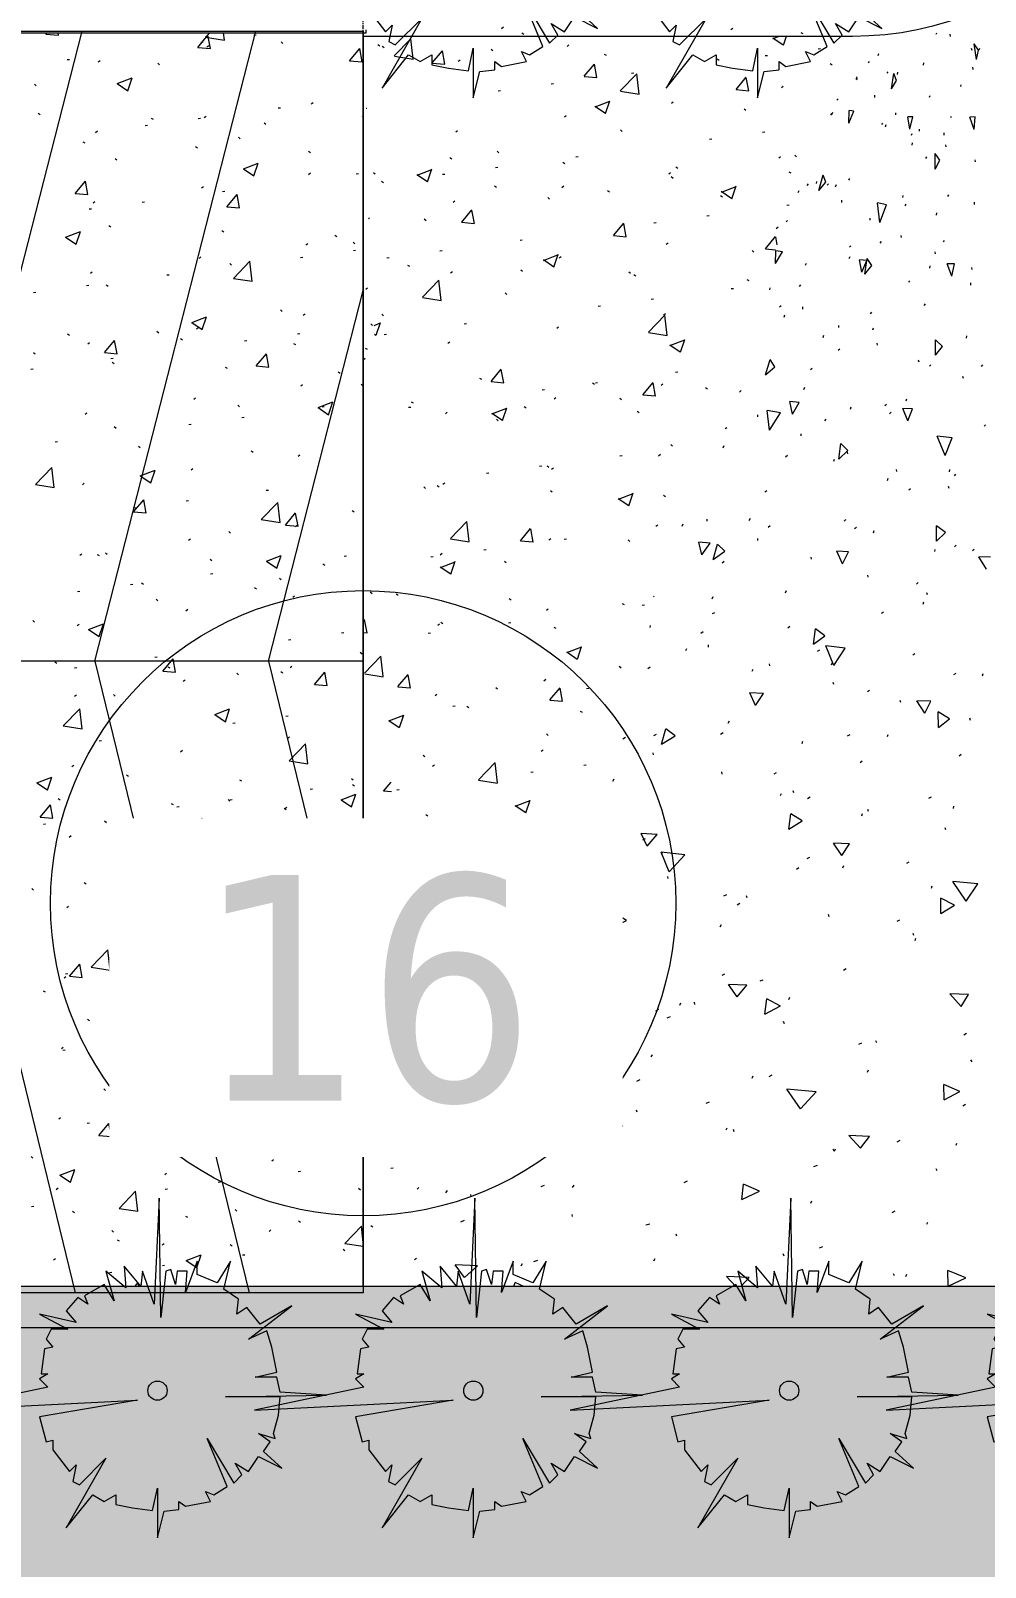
# Model space of a CAD drawing. Header units: millimetres. Extents: x 5357 to 259384, y -16348 to 109893.
# Drawn here: x 126200 to 129222, y 12367 to 17234 of the extents above; entities that cross this region are included whole.
import ezdxf

# ---------------------------------------------------------------- set-up
doc = ezdxf.new("R2010")
doc.units = ezdxf.units.MM
doc.linetypes.add('Grid Line', pattern=[22.225, 12.7, -3.175, 3.175, -3.175])
for name, color, linetype, lineweight in [('A-DETL-THIN', 151, 'Continuous', 9), ('A-FLOR', 192, 'Continuous', 9), ('A-FLOR-PATT', 8, 'Continuous', 9), ('A-WALL-3', 113, 'Continuous', 18), ('G-IMPT', 8, 'Continuous', 9), ('L-PLNT-1', 7, 'Continuous', 9), ('S-GRID-1', 1, 'Grid Line', 9), ('S-GRID-IDEN', 1, 'Continuous', 9)]:
    doc.layers.add(name, color=color, linetype=linetype, lineweight=lineweight)
doc.styles.add('Tahoma_B', font='tahomabd_0.ttf', dxfattribs={"height": 715})
pattern_1 = [(37.5, (0, 0), (-17.8824, 546.968), [7.376, -424.107, 7.376, -475.204, -461.289]), (37.5, (0, 0), (-17.8824, 546.968), [-914.063, 7.376, -453.913]), (7.5, (0, 0), (502.3874, 801.1234), [7.376, -225.398, 7.376, -381.526, -149.032]), (7.5, (0, 0), (502.3874, 801.1234), [-621.676, 7.376, -141.656]), (327.5, (-349.16, 0), (884.0133, 1.6066), [7.376, -134.559, 7.376, -503.591, -667.095]), (327.5, (-349.16, 0), (884.0133, 1.6066), [-652.902, 7.376, -659.719]), (317.5, (-349.16, 0), (853.3503, 249.1463), [7.376, -63.591, 7.376, -327.591, -383.225]), (317.5, (-349.16, 0), (853.3503, 249.1463), [-405.935, 7.376, -375.849])]

# ---------------------------------------------------------------- blocks, each defined once
blk = doc.blocks.new('FP_179-TKCS_MB CẢNH QUAN CÂY XANH')
at = {"layer": 'A-FLOR-PATT'}
for p, q in [((129067, 17222.9), (129069, 17227.4)), ((129112.1, 17216), (129111.1, 17222.5)), ((129194.4, 17142.7), (129187.4, 17192.2)), ((129201, 17172.4), (129187.4, 17192.2)), ((129203.5, 17173.6), (129205, 17178.2)), ((128852.2, 17131.9), (128855.3, 17135.9)), ((128883.7, 17155), (128885.8, 17162.2)), ((129026.7, 17124.4), (129027.5, 17131.6)), ((129180.5, 17171.3), (129179, 17177.8)), ((129194.4, 17142.7), (129201, 17172.4)), ((128814.9, 17080.7), (128816, 17087.3)), ((128814.9, 17078.8), (128818.3, 17083.8)), ((128911.8, 17098.9), (128914.6, 17104)), ((128925.7, 17049.3), (128932.9, 17098.1)), ((128940.9, 17076.6), (128932.9, 17098.1)), ((128944.4, 17095.1), (128946, 17102.3)), ((129183.5, 17111.1), (129183.1, 17118.5)), ((128925.7, 17049.3), (128940.9, 17076.6)), ((129144.7, 17057.1), (129146.4, 17062.6)), ((128752.7, 17014.1), (128756.4, 17018.1)), ((128872.4, 17022.6), (128872.9, 17029.2)), ((129045.3, 17023), (129047.5, 17028.3)), ((128733.2, 16966.4), (128737, 16971.3)), ((128736.6, 16968.8), (128739.5, 16976)), ((128790.1, 16941.3), (128791.3, 16980.9)), ((128790.1, 16941.3), (128806.4, 16978.6)), ((128806.4, 16978.6), (128791.3, 16980.9)), ((128894.8, 16936.8), (128898.1, 16941)), ((128906.9, 16929.3), (128908.6, 16936.5)), ((128939, 16967.5), (128939, 16974.1)), ((128983.9, 16922.5), (128977.5, 16961.4)), ((128993.5, 16960.6), (128977.5, 16961.4)), ((128983.9, 16922.5), (128993.5, 16960.6)), ((129113.2, 16959.3), (129115.6, 16963.7)), ((129190.1, 16960.6), (129173.5, 16959.9)), ((129187.4, 16921.5), (129173.5, 16959.9)), ((129187.4, 16921.5), (129190.1, 16960.6)), ((128988.3, 16903.1), (128991, 16908.3)), ((129014.5, 16915.2), (129014, 16921.8)), ((129091.8, 16903.5), (129092.4, 16910.8)), ((128990.8, 16871.8), (128991.9, 16879)), ((129064, 16795.4), (129064, 16844.5)), ((129078.4, 16823.8), (129064, 16844.5)), ((129098.8, 16865.6), (129097.8, 16872.1)), ((129034, 16829.6), (129037, 16833.9)), ((129064, 16795.4), (129078.4, 16823.8)), ((129191.8, 16818.3), (129190.2, 16824.9)), ((128658.3, 16743.7), (128662.7, 16748.6)), ((128687.6, 16749.8), (128688.6, 16756.4)), ((128695.1, 16728.1), (128709.2, 16776.9)), ((128695.1, 16728.1), (128717.8, 16754.4)), ((128717.8, 16754.4), (128709.2, 16776.8)), ((128721.8, 16745.2), (128726, 16749.2)), ((128748.6, 16739.4), (128751.2, 16746.6)), ((128790, 16760.4), (128793.8, 16765.4)), ((128629.7, 16721), (128632.9, 16728.1)), ((128768.2, 16690.2), (128768.7, 16696.8)), ((128961.3, 16705.2), (128962.6, 16712.4)), ((129104.2, 16708.6), (129106.9, 16713.9)), ((128888.3, 16626.8), (128880.7, 16688.4)), ((128909.8, 16682.1), (128880.7, 16688.4)), ((128888.3, 16626.8), (128909.8, 16682.1)), ((128969.2, 16678.9), (128972.4, 16684.1)), ((129068.1, 16649.6), (129069, 16656.9)), ((129188, 16683.4), (129188.2, 16690.8)), ((128591.9, 16628.7), (128596.6, 16632.6)), ((128858.1, 16633.4), (128858, 16640)), ((128792.3, 16548.4), (128796.5, 16552.5)), ((128889.9, 16561.2), (128893.6, 16566.4)), ((128956.9, 16579.1), (128956.3, 16585.7)), ((129089.9, 16564.8), (129093.4, 16569.2)), ((128558.5, 16496.3), (128558.7, 16536.3)), ((128558.5, 16496.3), (128580.3, 16533.3)), ((128580.3, 16533.3), (128558.7, 16536.3)), ((128653.6, 16490.8), (128656.5, 16497.9)), ((128791.9, 16512), (128794.1, 16519.2)), ((128832, 16468.7), (128824.5, 16507.9)), ((128847.2, 16506.3), (128824.5, 16507.9)), ((128832, 16468.7), (128847.2, 16506.3)), ((128840.9, 16463.3), (128847.9, 16512.1)), ((128863, 16490.4), (128847.9, 16512.1)), ((129064.7, 16527.3), (129063.6, 16533.8)), ((128840.9, 16463.3), (128863, 16490.4)), ((129046.7, 16482.2), (129047.7, 16489.5)), ((129116.6, 16456.9), (129101.6, 16495.7)), ((129125.2, 16495.3), (129101.6, 16495.7)), ((129116.6, 16456.9), (129125.2, 16495.4)), ((129181.3, 16477.6), (129179.6, 16484.2)), ((128540.5, 16413.2), (128541.5, 16419.8)), ((128634, 16424), (128638.8, 16428.9)), ((128979.9, 16437.6), (128983.9, 16441.8)), ((129176.5, 16428.1), (129177, 16435.4)), ((128570.6, 16359.1), (128575.7, 16363.1)), ((128644.8, 16352.3), (128645.2, 16358.9)), ((129029, 16363.2), (129032.7, 16368.5)), ((128585.1, 16326.6), (128588.2, 16333.7)), ((128858.7, 16337.5), (128862.9, 16342.7)), ((128708.9, 16262.5), (128711.5, 16269.6)), ((128758.3, 16294), (128758.2, 16300.5)), ((128866.4, 16286.1), (128868.3, 16293.3)), ((129065.1, 16206.1), (129064.9, 16255.2)), ((129086.5, 16234.1), (129064.9, 16255.2)), ((129163.2, 16259.8), (129163.8, 16267.1)), ((128757.1, 16221.8), (128761.8, 16226.8)), ((128881, 16238), (128880.3, 16244.5)), ((129065.1, 16206.1), (129086.5, 16234.1)), ((128526.9, 16143.6), (128540.9, 16192.3)), ((128526.9, 16143.6), (128556.5, 16169.8)), ((128556.5, 16169.8), (128540.9, 16192.3)), ((128668.7, 16160.8), (128674, 16164.8)), ((129012.7, 16184.1), (129011.4, 16190.7)), ((129045.6, 16171.8), (129050.1, 16176)), ((129210.7, 16170.1), (129214.3, 16175.4)), ((129153.2, 16132.2), (129151.5, 16138.8)), ((128444, 16089.1), (128449.7, 16094)), ((128612.3, 16019.5), (128603.8, 16059.1)), ((128633.1, 16056.8), (128603.8, 16059.1)), ((128648.4, 16097.7), (128651.1, 16104.9)), ((128972, 16061.2), (128973.6, 16068.4)), ((128502.3, 16010.5), (128502.6, 16017.1)), ((128539, 15969.2), (128531.7, 16031.5)), ((128574.5, 16023.6), (128531.7, 16031.5)), ((128539, 15969.2), (128574.5, 16023.6)), ((128612.3, 16019.5), (128633.1, 16056.8)), ((128795.5, 16035.6), (128797.7, 16042.8)), ((128904.7, 16046.8), (128909.8, 16051)), ((128919.3, 16020.7), (128924, 16025.8)), ((128977.3, 15998.6), (128961.2, 16037.8)), ((128991.5, 16036.6), (128961.2, 16037.8)), ((128977.3, 15998.6), (128991.5, 16036.6)), ((128398.5, 15973.6), (128404.6, 15977.5)), ((128713.9, 15998.5), (128719.1, 16003.5)), ((129218.8, 15981.5), (129223.4, 15985.8)), ((128392.1, 15913), (128395.7, 15920.1)), ((128639.9, 15950.9), (128639.7, 15957.5)), ((128758.4, 15877.2), (128765.2, 15926.1)), ((128787.4, 15904.2), (128765.2, 15926.1)), ((129095.7, 15888.4), (129070.2, 15950)), ((129117.4, 15944.4), (129070.2, 15950)), ((129095.7, 15888.4), (129117.4, 15944.4)), ((128590.2, 15884.4), (128595.9, 15889.4)), ((128742.9, 15870.2), (128745.3, 15877.4)), ((128758.4, 15877.2), (128787.4, 15904.2)), ((128786.7, 15893.3), (128785.9, 15899.9)), ((128913.3, 15809.6), (128915.1, 15816.8)), ((128942.6, 15837.7), (128941.2, 15844.2)), ((129108.9, 15836.8), (129110.1, 15844)), ((129124.7, 15824.2), (129129.3, 15829.5)), ((128524.4, 15773.9), (128530.7, 15777.9)), ((128980.2, 15780.1), (128985.7, 15784.3)), ((129107.5, 15783.8), (129105.6, 15790.4)), ((128262.4, 15665.2), (128266.3, 15672.3)), ((128341.6, 15680.1), (128341.8, 15686.7)), ((128475.3, 15682.9), (128478.6, 15690)), ((128775.3, 15680.5), (128780.9, 15685.6)), ((128502.3, 15619.3), (128502, 15625.9)), ((128535, 15661.4), (128541.1, 15666.4)), ((128808.6, 15657.2), (128814.7, 15661.3)), ((128868.7, 15643.6), (128870.7, 15650.8)), ((129068.4, 15616.7), (129068, 15665.8)), ((129096.8, 15644.3), (129068, 15665.8)), ((129068.4, 15616.7), (129096.8, 15644.3)), ((128325, 15574), (128315.6, 15613.8)), ((128351.5, 15611), (128315.6, 15613.8)), ((128325, 15574), (128351.5, 15611)), ((128361, 15559.1), (128374.8, 15607.8)), ((128361, 15559.1), (128397.6, 15585.3)), ((128397.6, 15585.3), (128374.8, 15607.8)), ((128769.8, 15545.8), (128752.8, 15585.2)), ((128789.7, 15583.3), (128752.8, 15585.2)), ((128769.8, 15545.8), (128789.7, 15583.3)), ((129062.3, 15584.1), (129063.7, 15591.3)), ((129125.4, 15599), (129130.5, 15604.3)), ((129181.6, 15587.4), (129187.2, 15591.7)), ((128389.1, 15548.6), (128395.8, 15553.5)), ((128672.2, 15560.3), (128671.4, 15566.9)), ((129226.2, 15528.7), (129201.5, 15567.9)), ((129239.4, 15566.9), (129201.5, 15567.9)), ((128851.4, 15503.1), (128850, 15509.7)), ((129004.2, 15481.2), (129009.7, 15486.4)), ((128357.6, 15434.5), (128361.2, 15441.7)), ((128589.9, 15454), (128592.8, 15461.2)), ((129039.7, 15447.4), (129037.7, 15454)), ((128359.1, 15387.6), (128366.5, 15391.6)), ((128893.8, 15389.6), (128900.4, 15393.8)), ((129025.7, 15417.4), (129027.4, 15424.7)), ((128161.8, 15343.7), (128162, 15350.3)), ((128321.9, 15325.8), (128329, 15330.8)), ((128597, 15342.5), (128603.6, 15347.5)), ((128678.1, 15291.1), (128684.7, 15340)), ((128714.1, 15317.9), (128684.7, 15340)), ((128346.1, 15282), (128345.7, 15288.6)), ((128678.1, 15291.1), (128714.1, 15317.9)), ((128743.1, 15223.7), (128717.8, 15285.8)), ((128778.9, 15278.6), (128717.8, 15285.7)), ((128274.1, 15270.5), (128277.8, 15277.6)), ((128691.6, 15268.6), (128698.7, 15272.6)), ((128735.8, 15226), (128738.3, 15233.2)), ((128743.1, 15223.7), (128778.9, 15278.6)), ((128992.8, 15256.7), (128998.8, 15261.8)), ((128154, 15214.1), (128161.7, 15219)), ((128484.2, 15205), (128487.4, 15212.2)), ((128539.8, 15221.9), (128538.8, 15228.5)), ((129123.2, 15194.8), (129129.9, 15199)), ((129213.9, 15191.1), (129215.3, 15198.4)), ((128494.6, 15097.1), (128476.5, 15136.8)), ((128520.1, 15134.3), (128476.5, 15136.8)), ((128494.6, 15097.1), (128520.1, 15134.4)), ((128742.7, 15163.2), (128741.2, 15169.8)), ((128849.2, 15140.7), (128855.8, 15145.8)), ((128954.7, 15105.9), (128952.7, 15112.5)), ((129031.2, 15072.5), (129005.5, 15112)), ((129050.1, 15110.3), (129005.5, 15111.9)), ((129031.2, 15072.5), (129050.1, 15110.3)), ((128408.6, 15040.6), (128412, 15047.8)), ((129074.1, 15027.2), (129073.5, 15076.3)), ((129109.5, 15054.4), (129073.5, 15076.3)), ((129074.1, 15027.2), (129109.5, 15054.4)), ((129176, 15049.6), (129173.4, 15056.2)), ((128074.7, 14991.5), (128082.8, 14996.4)), ((128173, 15001.8), (128181.4, 15005.8)), ((128197.4, 14974.6), (128211, 15023.3)), ((128197.4, 14974.6), (128240.9, 15000.7)), ((128240.9, 15000.7), (128211, 15023.3)), ((128384.5, 15006.1), (128392.1, 15011.1)), ((128786.5, 15000.3), (128794.1, 15004.4)), ((128913, 14998.2), (128915.1, 15005.4)), ((128171.5, 14940.6), (128171.1, 14947.2)), ((128642.1, 14976.2), (128645, 14983.4)), ((129139.9, 14937.7), (129146.4, 14942.8)), ((128825.8, 14916.7), (128832.8, 14921.8)), ((128043.2, 14857.1), (128047.4, 14864.3)), ((128389.2, 14879.6), (128388.2, 14886.2)), ((128553.6, 14880.8), (128561.8, 14884.8)), ((128574.5, 14811.3), (128577.5, 14818.5)), ((128616.1, 14819.7), (128614.6, 14826.3)), ((128660, 14802.3), (128667.5, 14807.3)), ((129043.9, 14803.5), (129051.6, 14807.7)), ((128600.2, 14705), (128606.6, 14753.8)), ((128643.1, 14731.5), (128606.6, 14753.8)), ((128831.4, 14747.6), (128833.9, 14754.8)), ((128852.4, 14760.9), (128850.3, 14767.5)), ((129121.5, 14770.2), (129123.3, 14777.5)), ((128600.2, 14705), (128643.1, 14731.5)), ((129097.8, 14703), (129095.2, 14709.6)), ((128151.9, 14651.6), (128132.8, 14691.4)), ((128183, 14688.6), (128132.8, 14691.4)), ((128138, 14671.1), (128146.6, 14676)), ((128151.9, 14651.6), (128183, 14688.6)), ((128768.1, 14621.2), (128741.4, 14660.8)), ((128792.7, 14658.6), (128741.4, 14660.8)), ((128768.1, 14621.2), (128792.6, 14658.6)), ((127890.8, 14609.5), (127895.4, 14616.6)), ((127966.1, 14616.4), (127975.5, 14620.3)), ((127977.4, 14610.5), (127976.9, 14617.1)), ((128221.4, 14569.6), (128196.6, 14632.1)), ((128271.3, 14623.8), (128196.6, 14632.1)), ((128197.7, 14626.4), (128201.5, 14633.5)), ((128221.4, 14569.6), (128271.3, 14623.8)), ((128658.2, 14611.9), (128666.9, 14616)), ((128973.6, 14597.1), (128981.1, 14602.1)), ((128218.1, 14548.7), (128217, 14555.3)), ((128624.5, 14578.7), (128632.5, 14583.7)), ((128771.7, 14582.3), (128774.4, 14589.5)), ((129052, 14518.7), (129054.1, 14526)), ((129162.3, 14476.6), (129119.2, 14539.1)), ((129198.5, 14531.9), (129119.2, 14539.1)), ((129162.3, 14476.6), (129198.5, 14531.9)), ((128394.8, 14493.8), (128404, 14497.8)), ((128436.6, 14465.6), (128445.1, 14470.5)), ((128468.2, 14487.8), (128466.6, 14494.4)), ((129082, 14437.5), (129081.3, 14486.7)), ((129124.4, 14464.4), (129081.3, 14486.7)), ((129082, 14437.5), (129124.4, 14464.4)), ((128036.1, 14390), (128049.5, 14438.7)), ((128036.1, 14390), (128086.6, 14416)), ((128086.6, 14416), (128049.5, 14438.7)), ((128727.7, 14427.8), (128725.5, 14434.4)), ((128943.5, 14413.5), (128952.3, 14417.6)), ((128057.2, 14378.3), (128061.4, 14385.5)), ((128383.5, 14396.2), (128387.1, 14403.4)), ((128996.4, 14368.4), (128993.7, 14375)), ((129000.3, 14352.8), (129002.6, 14360.1)), ((127857.5, 14336.9), (127867, 14341.8)), ((128773, 14258.6), (128781.4, 14263.6)), ((127742.4, 14208.6), (127778.6, 14245)), ((127778.6, 14244.9), (127755.6, 14246.2)), ((127958.7, 14214.5), (127963.1, 14221.6)), ((128029.3, 14211.9), (128028.2, 14218.5)), ((128389, 14242.4), (128398, 14247.3)), ((128437.3, 14173.6), (128409.6, 14213.5)), ((128467.5, 14210.8), (128409.6, 14213.4)), ((128437.3, 14173.6), (128467.5, 14210.8)), ((128509.1, 14224.4), (128518.7, 14228.4)), ((128524.5, 14118.7), (128530.7, 14167.6)), ((128574.4, 14145), (128530.7, 14167.6)), ((128600.8, 14166), (128604, 14173.2)), ((129145.8, 14143.6), (129110.3, 14183.5)), ((129169.3, 14181.1), (129110.3, 14183.5)), ((129145.7, 14143.6), (129169.3, 14181.2)), ((128179.1, 14130.2), (128188.6, 14135.1)), ((128255.1, 14147.7), (128258.9, 14154.8)), ((128303.1, 14150.2), (128301.3, 14156.9)), ((128524.5, 14118.7), (128574.4, 14145.1)), ((128215.1, 14107.4), (128225.3, 14111.4)), ((128586.2, 14089.1), (128583.9, 14095.8)), ((128822.2, 14024.6), (128832, 14028.6)), ((128878.6, 14028.5), (128875.8, 14035.1)), ((129154.8, 14053.7), (129163.2, 14058.7)), ((128164.5, 13983.6), (128168.5, 13990.7)), ((129180.4, 13968), (129177.1, 13974.7)), ((128484.4, 13917), (128487.9, 13924.2)), ((128538.2, 13921.8), (128547.6, 13926.8)), ((128849.5, 13935.4), (128852.4, 13942.6)), ((127822.6, 13870.9), (127821.4, 13877.5)), ((128119.5, 13907.3), (128129.4, 13912.2)), ((128636.8, 13819.3), (128593.9, 13881.9)), ((128687, 13873.7), (128593.9, 13881.9)), ((128636.8, 13819.3), (128687, 13873.7)), ((129092.3, 13847.7), (129091.4, 13896.9)), ((129141.7, 13874.3), (129091.4, 13896.9)), ((129092.3, 13847.7), (129141.7, 13874.3)), ((127877.1, 13805.4), (127890.3, 13854.1)), ((127877.1, 13805.4), (127934.5, 13831.4)), ((127934.5, 13831.4), (127890.3, 13854.1)), ((128339, 13837.7), (128349.7, 13841.6)), ((129151.1, 13828.7), (129160, 13833.7)), ((127689.9, 13801.4), (127694.8, 13808.5)), ((127887.6, 13795.8), (127898, 13800.7)), ((128120.3, 13808.7), (128118.5, 13815.3)), ((128039.1, 13728.7), (128010.4, 13768.7)), ((128074.9, 13765.7), (128010.4, 13768.7)), ((128014.6, 13721.6), (128025.8, 13725.5)), ((128039.1, 13728.7), (128074.9, 13765.7)), ((128401.7, 13752.6), (128405.4, 13759.7)), ((128427.5, 13746.7), (128425.1, 13753.4)), ((128827, 13694.4), (128790.5, 13734.5)), ((128856.1, 13731.7), (128790.5, 13734.5)), ((128826.9, 13694.4), (128856.1, 13731.7)), ((128744, 13685), (128741.1, 13691.6)), ((128745.1, 13685.8), (128748.3, 13693)), ((128943.2, 13715.3), (128952.6, 13720.3)), ((129129.7, 13703.9), (129132.2, 13711.1)), ((128679.9, 13636.6), (128690.8, 13640.6)), ((129070, 13623.2), (129066.5, 13629.8)), ((127815.9, 13573.1), (127826.8, 13578)), ((127915.7, 13570), (127920.2, 13577.1)), ((128269.2, 13586.5), (128279.6, 13591.4)), ((128451.2, 13532.4), (128457.2, 13581.3)), ((128508, 13558.5), (128457.2, 13581.3)), ((127514.9, 13553.7), (127520.1, 13560.9)), ((127595.1, 13541), (127593.8, 13547.6)), ((128451.2, 13532.4), (128508, 13558.5)), ((127915.9, 13478.4), (127914, 13485)), ((128670.4, 13521.1), (128673.7, 13528.2)), ((128927.4, 13491), (128937.3, 13495.9)), ((127562, 13461.9), (127573.4, 13466.8)), ((128148.1, 13451.5), (128159.8, 13455.4)), ((129037.4, 13453.6), (129040.2, 13460.8)), ((128246.1, 13415.8), (128243.7, 13422.4)), ((128697.4, 13378.8), (128707.7, 13383.8)), ((127793.2, 13336.1), (127805.5, 13340)), ((128172.8, 13338.4), (128177, 13345.6)), ((128585.8, 13353.1), (128582.8, 13359.8)), ((127573.6, 13285.4), (127543.8, 13325.4)), ((127614.9, 13322.3), (127543.8, 13325.3)), ((127573.6, 13285.4), (127614.9, 13322.3)), ((127752.6, 13322.2), (127757.4, 13329.3)), ((128432.8, 13256.9), (128403.1, 13288.7)), ((128475.3, 13285.7), (128403.1, 13288.7)), ((128448.3, 13256.9), (128475.3, 13285.7)), ((128934.9, 13290.3), (128931.4, 13296.9)), ((128970.6, 13288.5), (128973.6, 13295.7)), ((129105, 13257.8), (129103.8, 13307)), ((129161.3, 13284), (129103.8, 13307)), ((127730.1, 13256.9), (127733.4, 13269.5)), ((127761.8, 13256.9), (127733.4, 13269.5)), ((129105, 13257.8), (129161.3, 13284))]:
    blk.add_line(p, q, dxfattribs=at)
blk = doc.blocks.new('FP_187-TKCS_MB CẢNH QUAN CÂY XANH')
at = {"layer": 'A-FLOR-PATT'}
for p, q in [((126248.3, 17222.9), (126251.7, 17226.9)), ((126288.3, 17219.3), (126286.9, 17226.9)), ((126753.7, 17213.5), (126766.7, 17226.9)), ((126813.3, 17204.1), (126810.7, 17226.9)), ((126248.3, 17222.9), (126288.3, 17219.4)), ((126728.8, 17180.8), (126761.1, 17219.3)), ((126728.8, 17180.8), (126768.8, 17177.3)), ((126738.6, 17198), (126745.9, 17199)), ((126753.7, 17213.5), (126813.3, 17204.2)), ((126758, 17182.4), (126763.8, 17186.9)), ((126768.8, 17177.2), (126761.1, 17219.3)), ((126906.3, 17220.1), (126913.6, 17221.1)), ((126993.3, 17198.4), (126998.7, 17193.4)), ((126315.4, 17142.3), (126322.7, 17143.2)), ((126413.9, 17135.2), (126419.8, 17139.6)), ((126602.5, 17131.3), (126607.9, 17126.3)), ((127209.3, 17138.8), (127241.6, 17177.3)), ((127209.3, 17138.8), (127249.4, 17135.3)), ((127249.4, 17135.2), (127241.7, 17177.2)), ((126473.8, 17066.3), (126520.8, 17084.3)), ((126507.2, 17043.7), (126520.8, 17084.2)), ((126211.7, 17064.1), (126217.1, 17059.2)), ((126473.8, 17066.3), (126507.1, 17043.8)), ((126983.6, 16989.1), (126990.9, 16990.1)), ((127088.1, 17002.1), (127094, 17006.6)), ((126223.5, 16972.4), (126229.7, 16968.4)), ((126581.1, 16957.3), (126587.4, 16953.3)), ((126729.9, 16955.7), (126737.2, 16956.7)), ((126749.6, 16959.2), (126755.5, 16963.7)), ((126938.8, 16942.2), (126945, 16938.2)), ((127249, 16963.8), (127253, 16960.1)), ((126405.6, 16912), (126411.5, 16916.5)), ((126562.1, 16933.6), (126569.4, 16934.6)), ((126858.2, 16896.7), (126863.6, 16891.7)), ((126364.7, 16882.4), (126370.9, 16878.4)), ((126722.3, 16867.2), (126728.6, 16863.3)), ((127080, 16852.1), (127086.2, 16848.2)), ((126467.4, 16829.5), (126472.8, 16824.6)), ((126873.5, 16796.4), (126920.5, 16814.4)), ((126873.5, 16796.4), (126906.8, 16773.9)), ((126906.9, 16773.8), (126920.5, 16814.3)), ((126340.8, 16718.6), (126373.1, 16757.1)), ((126380.9, 16715), (126373.1, 16757)), ((126741.3, 16736), (126747.2, 16740.5)), ((127079.8, 16778.9), (127085.6, 16783.4)), ((127230.3, 16780.5), (127237.6, 16781.4)), ((126340.8, 16718.6), (126380.8, 16715.1)), ((126397.3, 16688.8), (126403.1, 16693.3)), ((126553.4, 16691.3), (126560.7, 16692.2)), ((126807.2, 16724.7), (126814.5, 16725.7)), ((126821.3, 16676.5), (126853.7, 16715)), ((126861.4, 16672.9), (126853.7, 16715)), ((126385.6, 16669.2), (126392.9, 16670.1)), ((126821.3, 16676.5), (126861.4, 16673)), ((126310.4, 16580.1), (126357.3, 16598.1)), ((126343.7, 16557.5), (126357.3, 16598.1)), ((126447.6, 16616.5), (126453.8, 16612.5)), ((126805.2, 16601.4), (126811.4, 16597.4)), ((126310.4, 16580.1), (126343.7, 16557.6)), ((127071.4, 16555.8), (127077.3, 16560.2)), ((127162.9, 16586.3), (127169.1, 16582.3)), ((127221, 16563.8), (127226.4, 16558.8)), ((126733, 16512.8), (126738.8, 16517.3)), ((126841.9, 16449.4), (126894.1, 16503.8)), ((126901.5, 16440.1), (126894.1, 16503.7)), ((127053.9, 16516), (127061.2, 16517)), ((127221.6, 16538.1), (127228.9, 16539.1)), ((126388.9, 16465.6), (126394.8, 16470.1)), ((126630.7, 16460.3), (126638, 16461.2)), ((126830.2, 16496.6), (126835.6, 16491.7)), ((126841.9, 16449.4), (126901.5, 16440.2)), ((126209.2, 16404.7), (126216.5, 16405.7)), ((126376.9, 16426.8), (126384.2, 16427.8)), ((126439.4, 16429.5), (126444.8, 16424.5)), ((126710.1, 16310.2), (126757, 16328.2)), ((126710.1, 16310.2), (126743.4, 16287.7)), ((126743.4, 16287.6), (126757.1, 16328.1)), ((126990.6, 16349.4), (126996, 16344.5)), ((127063.1, 16332.6), (127069, 16337.1)), ((126316.8, 16273.9), (126323, 16269.9)), ((126599.8, 16282.3), (126605.2, 16277.3)), ((126674.5, 16258.8), (126680.7, 16254.8)), ((126724.6, 16289.6), (126730.5, 16294.1)), ((127045.1, 16273.7), (127052.4, 16274.7)), ((126209, 16215.2), (126214.5, 16210.2)), ((126380.6, 16242.4), (126386.5, 16246.9)), ((126433.3, 16214.3), (126465.7, 16252.8)), ((126433.3, 16214.3), (126473.4, 16210.8)), ((126473.4, 16210.7), (126465.7, 16252.7)), ((126877.4, 16251.6), (126884.7, 16252.6)), ((126913.9, 16172.2), (126946.2, 16210.7)), ((126953.9, 16168.7), (126946.2, 16210.7)), ((127032.1, 16243.7), (127038.3, 16239.7)), ((126200.4, 16162.4), (126207.7, 16163.4)), ((126454.2, 16195.8), (126461.5, 16196.8)), ((126458, 16183.9), (126464.2, 16179.9)), ((126815.6, 16168.8), (126821.9, 16164.8)), ((126913.9, 16172.2), (126953.9, 16168.7)), ((127054.8, 16109.4), (127060.6, 16113.9)), ((127173.3, 16153.6), (127179.5, 16149.7)), ((127246.3, 16114.8), (127251.7, 16109.8)), ((126716.3, 16066.5), (126722.2, 16070.9)), ((126372.3, 16019.2), (126378.1, 16023.7)), ((126855.5, 16047.7), (126860.9, 16042.7)), ((126868.7, 16009.3), (126876, 16010.2)), ((127109.8, 16040.3), (127156.7, 16058.3)), ((127109.8, 16040.3), (127143.1, 16017.8)), ((127122.4, 16042.7), (127129.7, 16043.7)), ((127143.1, 16017.7), (127156.8, 16058.2)), ((126464.7, 15980.6), (126470.1, 15975.6)), ((126700.9, 15987.2), (126708.2, 15988.1)), ((126277.7, 15931.4), (126285, 15932.4)), ((126540.9, 15918), (126547.1, 15914)), ((126898.5, 15902.9), (126904.7, 15898.9)), ((127046.4, 15886.2), (127052.3, 15890.7)), ((126215.1, 15796.3), (126267.4, 15850.7)), ((126274.7, 15787), (126267.4, 15850.6)), ((126546.7, 15824), (126593.6, 15842.1)), ((126546.7, 15824), (126580, 15801.5)), ((126580, 15801.5), (126593.6, 15842)), ((126708, 15843.3), (126713.8, 15847.8)), ((126215.1, 15796.3), (126274.7, 15787.1)), ((126363.9, 15796.1), (126369.8, 15800.5)), ((126946, 15778.3), (126953.3, 15779.2)), ((126524.4, 15722.7), (126531.7, 15723.7)), ((126525.9, 15710), (126558.2, 15748.5)), ((126565.9, 15706.4), (126558.2, 15748.4)), ((126692.2, 15744.8), (126699.5, 15745.8)), ((126930.1, 15685.4), (126982.3, 15739.8)), ((126989.7, 15676), (126982.3, 15739.7)), ((126525.9, 15710), (126565.9, 15706.5)), ((126930.1, 15685.4), (126989.7, 15676.1)), ((127006.4, 15667.9), (127038.7, 15706.5)), ((127046.5, 15664.4), (127038.8, 15706.4)), ((127218.3, 15714.8), (127223.7, 15709.8)), ((126699.6, 15620.1), (126705.5, 15624.6)), ((126827.5, 15647.7), (126832.9, 15642.7)), ((127006.4, 15667.9), (127046.5, 15664.4)), ((127038.1, 15663), (127044, 15667.5)), ((126355.6, 15572.9), (126361.5, 15577.4)), ((126410.1, 15575.4), (126416.3, 15571.5)), ((126436.7, 15580.5), (126442.1, 15575.6)), ((126767.8, 15560.3), (126774, 15556.3)), ((126946.4, 15554.1), (126993.3, 15572.1)), ((126946.4, 15554.1), (126979.7, 15531.6)), ((126979.7, 15531.5), (126993.3, 15572.1)), ((127125.4, 15545.2), (127131.6, 15541.2)), ((127192.7, 15569.6), (127200, 15570.6)), ((126515.7, 15480.4), (126523, 15481.4)), ((126551.3, 15485.4), (126557.5, 15481.4)), ((126769.5, 15513.8), (126776.8, 15514.8)), ((126987.9, 15500.5), (126993.4, 15495.5)), ((126348, 15458.3), (126355.3, 15459.3)), ((126597.1, 15433.3), (126602.6, 15428.4)), ((126909, 15470.3), (126915.2, 15466.3)), ((127029.8, 15439.8), (127035.6, 15444.3)), ((126691.3, 15396.9), (126697.2, 15401.4)), ((126206.3, 15366.2), (126211.8, 15361.2)), ((126347.3, 15349.7), (126353.1, 15354.2)), ((126383.2, 15337.9), (126416.6, 15315.4)), ((126383.3, 15337.9), (126430.2, 15355.9)), ((126416.6, 15315.3), (126430.2, 15355.8)), ((127016.2, 15305.2), (127023.5, 15306.1)), ((127183.9, 15327.3), (127191.2, 15328.2)), ((126276.5, 15234.6), (126282.7, 15230.7)), ((126593, 15249.4), (126600.3, 15250.4)), ((126618.4, 15205.7), (126650.8, 15244.2)), ((126658.5, 15202.1), (126650.8, 15244.1)), ((127243.6, 15265.9), (127249, 15260.9)), ((126339.2, 15216), (126346.5, 15216.9)), ((126618.4, 15205.7), (126658.5, 15202.2)), ((126634.2, 15219.5), (126640.4, 15215.6)), ((126852.8, 15198.7), (126858.2, 15193.8)), ((126991.8, 15204.4), (126998, 15200.4)), ((127021.4, 15216.7), (127027.3, 15221.1)), ((127099, 15163.6), (127131.3, 15202.2)), ((127139, 15160.1), (127131.3, 15202.1)), ((126683, 15173.7), (126688.8, 15178.2)), ((127099, 15163.6), (127139, 15160.1)), ((126303.3, 15032.3), (126355.6, 15086.7)), ((126338.9, 15126.5), (126344.8, 15131)), ((126362.9, 15022.9), (126355.6, 15086.6)), ((126462, 15131.6), (126467.5, 15126.6)), ((126783, 15067.9), (126829.9, 15086)), ((126816.3, 15045.4), (126829.9, 15085.9)), ((126783, 15067.9), (126816.3, 15045.4)), ((126839.7, 15040.7), (126847, 15041.7)), ((127007.5, 15062.8), (127014.8, 15063.8)), ((126303.3, 15032.3), (126362.9, 15023)), ((127013.1, 14993.5), (127019, 14998)), ((126416.5, 14985), (126423.8, 14985.9)), ((126674.6, 14950.5), (126680.5, 14955)), ((127018.3, 14921.3), (127070.5, 14975.7)), ((127077.9, 14912), (127070.5, 14975.6)), ((126330.6, 14903.3), (126336.5, 14907.8)), ((127018.3, 14921.3), (127077.9, 14912.1)), ((126219.8, 14851.7), (126266.8, 14869.7)), ((126219.8, 14851.7), (126253.1, 14829.2)), ((126253.2, 14829.1), (126266.8, 14869.6)), ((126503.4, 14876.9), (126509.6, 14873)), ((126861.1, 14861.8), (126867.3, 14857.9)), ((127215.6, 14865.8), (127221, 14860.9)), ((127218.7, 14846.7), (127224.9, 14842.7)), ((126287, 14802), (126293.2, 14798)), ((126824.8, 14798.7), (126830.3, 14793.7)), ((126831, 14798.4), (126838.3, 14799.4)), ((127084.8, 14831.8), (127092.1, 14832.8)), ((127182.7, 14798), (127229.6, 14816.1)), ((127182.7, 14798), (127216, 14775.5)), ((127216, 14775.5), (127229.6, 14816)), ((126230.4, 14743.4), (126262.8, 14782)), ((126270.5, 14739.9), (126262.8, 14781.9)), ((126644.6, 14786.9), (126650.8, 14782.9)), ((126663.2, 14776.3), (126670.5, 14777.3)), ((127002.3, 14771.8), (127008.5, 14767.8)), ((127004.8, 14770.3), (127010.6, 14774.8)), ((126230.4, 14743.5), (126270.5, 14739.9)), ((126240.1, 14720.5), (126247.4, 14721.5)), ((126434, 14731.6), (126439.5, 14726.6)), ((126666.3, 14727.4), (126672.2, 14731.8)), ((126711, 14701.4), (126743.3, 14739.9)), ((126711, 14701.4), (126751, 14697.9)), ((126751, 14697.8), (126743.3, 14739.8)), ((127191.5, 14659.3), (127223.8, 14697.9)), ((127231.6, 14655.8), (127223.8, 14697.8)), ((126322.3, 14680.1), (126328.1, 14684.6)), ((126985.2, 14651.5), (126990.7, 14646.5)), ((127191.5, 14659.4), (127231.5, 14655.8)), ((126619.5, 14581.8), (126666.5, 14599.8)), ((126652.9, 14559.2), (126666.5, 14599.7)), ((126594.4, 14584.4), (126599.9, 14579.4)), ((126619.5, 14581.8), (126652.8, 14559.3)), ((126908.3, 14567.4), (126915.6, 14568.4)), ((126996.4, 14547.1), (127002.3, 14551.6)), ((126203.7, 14517.2), (126209.1, 14512.3)), ((126369.8, 14536.1), (126376.1, 14532.2)), ((126486.8, 14511.9), (126494.1, 14512.8)), ((126654.5, 14534), (126661.8, 14534.9)), ((126658, 14504.2), (126663.8, 14508.7)), ((126727.5, 14521), (126733.7, 14517.1)), ((127085.1, 14505.9), (127091.4, 14502)), ((126313.9, 14456.9), (126319.8, 14461.4)), ((127240.9, 14416.9), (127246.4, 14411.9)), ((127155, 14358.7), (127162.3, 14359.7)), ((126391.5, 14268.2), (126443.8, 14322.6)), ((126451.1, 14258.9), (126443.8, 14322.5)), ((126850.1, 14349.8), (126855.6, 14344.8)), ((126988.1, 14323.9), (126994, 14328.4)), ((127019.2, 14311.9), (127066.2, 14329.9)), ((127019.2, 14311.9), (127052.5, 14289.4)), ((127052.6, 14289.3), (127066.2, 14329.8)), ((126323, 14239.2), (126355.3, 14277.7)), ((126363, 14235.6), (126355.3, 14277.6)), ((126391.5, 14268.2), (126451.1, 14259)), ((126459.3, 14282.6), (126464.8, 14277.7)), ((126478, 14269.5), (126485.3, 14270.5)), ((126649.6, 14281), (126655.5, 14285.5)), ((126731.8, 14303), (126739.1, 14303.9)), ((126305.6, 14233.8), (126311.5, 14238.3)), ((126310.3, 14247.4), (126317.6, 14248.4)), ((126323, 14239.2), (126363, 14235.7)), ((126803.5, 14197.1), (126835.8, 14235.6)), ((126843.6, 14193.5), (126835.9, 14235.6)), ((127106.5, 14157.3), (127158.7, 14211.7)), ((127166.1, 14147.9), (127158.7, 14211.6)), ((126239.1, 14193.5), (126245.3, 14189.6)), ((126596.7, 14178.4), (126602.9, 14174.5)), ((126803.5, 14197.1), (126843.6, 14193.6)), ((126954.4, 14163.3), (126960.6, 14159.4)), ((126456.1, 14095.6), (126503, 14113.6)), ((126489.4, 14073), (126503, 14113.5)), ((127106.5, 14157.3), (127166.1, 14148)), ((127146.3, 14116.4), (127153.6, 14117.4)), ((126380.3, 14103.5), (126386.5, 14099.5)), ((126456.1, 14095.6), (126489.4, 14073.1)), ((126737.9, 14088.4), (126744.1, 14084.4)), ((126978.5, 14094.3), (126985.8, 14095.3)), ((126979.8, 14100.7), (126985.6, 14105.2)), ((127095.6, 14073.3), (127101.8, 14069.3)), ((126297.3, 14010.6), (126303.1, 14015.1)), ((126555.3, 14038.5), (126562.6, 14039.5)), ((126641.3, 14057.8), (126647.2, 14062.3)), ((127212.9, 14016.9), (127218.4, 14011.9)), ((126301.6, 14005.1), (126308.9, 14006.1)), ((126822.1, 13949.7), (126827.6, 13944.8)), ((126431.3, 13882.6), (126436.8, 13877.6)), ((126971.4, 13877.6), (126977.3, 13882)), ((127223.6, 13885.4), (127230.9, 13886.4)), ((126463.2, 13837.6), (126469.4, 13833.7)), ((126633, 13834.6), (126638.8, 13839.1)), ((126802, 13829.9), (126809.3, 13830.8)), ((126820.8, 13822.5), (126827, 13818.6)), ((126855.8, 13825.7), (126902.7, 13843.7)), ((126855.8, 13825.7), (126889.1, 13803.2)), ((126889.1, 13803.1), (126902.8, 13843.6)), ((126969.8, 13852), (126977.1, 13852.9)), ((126288.9, 13787.4), (126294.8, 13791.9)), ((126378.9, 13774.1), (126386.2, 13775.1)), ((126415.5, 13734.9), (126447.9, 13773.4)), ((126455.6, 13731.3), (126447.9, 13773.3)), ((126982.6, 13802.5), (126988, 13797.6)), ((127178.5, 13807.4), (127184.7, 13803.5)), ((126415.5, 13734.9), (126455.6, 13731.4)), ((126591.8, 13735.4), (126597.2, 13730.4)), ((126896.1, 13692.8), (126928.4, 13731.3)), ((126936.1, 13689.2), (126928.4, 13731.3)), ((126896.1, 13692.8), (126936.1, 13689.3)), ((126201, 13668.3), (126206.4, 13663.3)), ((126292.7, 13609.4), (126339.6, 13627.5)), ((126326, 13586.9), (126339.6, 13627.4)), ((126963.1, 13654.4), (126969, 13658.9)), ((126292.7, 13609.4), (126326, 13586.9)), ((126624.6, 13611.4), (126630.5, 13615.9)), ((126793.3, 13587.5), (126800.6, 13588.5)), ((127047.1, 13621), (127054.4, 13621.9)), ((126280.6, 13564.2), (126286.5, 13568.7)), ((126479.7, 13504.2), (126531.9, 13558.6)), ((126539.3, 13494.8), (126531.9, 13558.5)), ((126625.6, 13565.4), (126632.9, 13566.4)), ((127238.2, 13567.9), (127243.7, 13562.9)), ((126202.4, 13509.7), (126209.7, 13510.6)), ((126332.4, 13495), (126338.6, 13491.1)), ((126479.7, 13504.2), (126539.3, 13494.9)), ((126690, 13479.9), (126696.3, 13476)), ((126847.5, 13500.8), (126852.9, 13495.8)), ((126456.7, 13433.7), (126462.1, 13428.7)), ((126954.8, 13431.2), (126960.6, 13435.7)), ((127047.7, 13464.8), (127053.9, 13460.9)), ((127194.7, 13393.2), (127246.9, 13447.6)), ((127252.8, 13396), (127246.9, 13447.6)), ((126473.6, 13405), (126479.8, 13401)), ((126616.3, 13388.2), (126622.2, 13392.7)), ((126831.2, 13389.9), (126837.5, 13385.9)), ((127194.7, 13393.2), (127252.8, 13384.2)), ((126272.3, 13341), (126278.1, 13345.5)), ((126692.4, 13339.5), (126739.3, 13357.5)), ((126692.4, 13339.5), (126725.7, 13317)), ((126725.7, 13316.9), (126739.3, 13357.5)), ((126870.6, 13356.5), (126877.9, 13357.5)), ((127188.9, 13374.8), (127195.1, 13370.8)), ((126449.1, 13301), (126456.4, 13301.9)), ((126616.8, 13323.1), (126624.1, 13324)), ((126530.2, 13256.9), (126540.4, 13269.1)), ((126542.6, 13256.9), (126540.4, 13269))]:
    blk.add_line(p, q, dxfattribs=at)
blk = doc.blocks.new('CAY MAI VAN PHUC - CAY DUC SOC_dwg-2256080-TKCS_MB CẢNH QUAN CÂY XANH')
at = {"layer": 'G-IMPT', "flags": 128}
blk.add_lwpolyline([(32.8, 479.5), (12.9, 293.4), (6.2, 771.8), (-13.8, 346.6), (-60.3, 479.5), (-67, 419.7), (-133.5, 499.4), (-126.8, 413), (-206.6, 479.5), (-173.4, 359.9), (-213.3, 426.3), (-293.1, 379.8), (-279.8, 346.6), (-319.7, 373.2), (-366.2, 320), (-326.3, 273.5), (-472.6, 306.7), (-359.6, 246.9), (-426.1, 246.9), (-446, 207.1), (-419.4, 173.8), (-452.7, 167.2), (-466, 67.5), (-439.4, 67.5), (-472.6, 47.6), (-439.4, 14.4), (-878.3, -78.6), (-80.3, -38.8), (-472.6, -105.2), (-446, -204.9), (-419.4, -198.2), (-419.4, -238.1), (-352.9, -324.5), (-326.3, -297.9), (-339.6, -364.4), (-313, -377.6), (-206.6, -271.3), (-366.2, -550.4), (-259.8, -417.5), (-213.3, -444.1), (-166.7, -417.5), (-166.7, -457.4), (-100.2, -470.7), (-19.9, -481.4), (-0.5, -390.9), (-0.5, -590.3), (26.2, -484), (86, -477.3), (86, -444.1), (112.6, -464), (212.4, -444.1), (192.4, -404.2), (225.7, -417.5), (278.9, -384.3), (199.1, -191.6), (305.5, -371), (338.7, -337.8), (312.1, -291.3), (365.3, -324.5), (405.2, -264.7), (498.3, -311.2), (425.2, -244.8), (451.8, -204.9), (405.2, -171.7), (471.7, -191.6), (465.1, -171.7), (485, -98.6), (491.7, -25.5), (272.2, -25.5), (677.9, -18.8), (491.7, -5.6), (478.4, 54.2), (391.9, 54.2), (478.4, 74.2), (458.4, 173.8), (438.5, 240.3), (365.3, 207.1), (538.2, 340), (411.9, 266.9), (358.7, 333.3), (318.8, 306.7), (325.4, 366.5), (265.6, 406.4), (292.2, 519.4), (239, 433), (159.2, 466.2), (159.2, 519.4), (112.6, 393.1), (119.3, 479.5), (79.4, 479.5), (72.7, 426.3), (52.8, 486.1)], close=True, dxfattribs=at)
at = {"layer": 'G-IMPT'}
blk.add_circle((0, 0), 38.6, dxfattribs=at)
blk = doc.blocks.new('CAY MAI VAN PHUC - CAY BONG TRANG-2256081-TKCS_MB CẢNH QUAN CÂY XANH')
at = {"xscale": 0.7894736842105263, "yscale": 0.7894736842105263, "zscale": 0.7894736842105263}
blk.add_blockref('CAY MAI VAN PHUC - CAY DUC SOC_dwg-2256080-TKCS_MB CẢNH QUAN CÂY XANH', (0, 0), dxfattribs=at)
blk = doc.blocks.new('CAY MAI VAN PHUC - CAY DUC SOC_dwg-V364-TKCS_MB CẢNH QUAN CÂY XANH')
at = {"layer": 'G-IMPT', "flags": 128}
for points in [[(32.8, 479.5), (12.9, 293.4), (6.2, 771.8), (-13.8, 346.6), (-60.3, 479.5), (-67, 419.7), (-133.5, 499.4), (-126.8, 413), (-206.6, 479.5), (-173.4, 359.9), (-213.3, 426.3), (-293.1, 379.8), (-279.8, 346.6), (-319.7, 373.2), (-366.2, 320), (-326.3, 273.5), (-442.1, 299.8)], [(-442.1, -203.9), (-419.4, -198.2), (-419.4, -238.1), (-352.9, -324.5), (-326.3, -297.9), (-339.6, -364.4), (-313, -377.6), (-206.6, -271.3), (-366.2, -550.4), (-259.8, -417.5), (-213.3, -444.1), (-166.7, -417.5), (-166.7, -457.4), (-100.2, -470.7), (-19.9, -481.4), (-0.5, -390.9), (-0.5, -590.3), (26.2, -484), (86, -477.3), (86, -444.1), (112.6, -464), (212.4, -444.1), (192.4, -404.2), (225.7, -417.5), (278.9, -384.3), (199.1, -191.6), (305.5, -371), (338.7, -337.8), (312.1, -291.3), (365.3, -324.5), (405.2, -264.7), (498.3, -311.2), (425.2, -244.8), (451.8, -204.9), (405.2, -171.7), (471.7, -191.6), (465.1, -171.7), (485, -98.6), (491.7, -25.5), (272.2, -25.5), (677.9, -18.8), (491.7, -5.6), (478.4, 54.2), (391.9, 54.2), (478.4, 74.2), (458.4, 173.8), (438.5, 240.3), (365.3, 207.1), (538.2, 340), (411.9, 266.9), (358.7, 333.3), (318.8, 306.7), (325.4, 366.5), (265.6, 406.4), (292.2, 519.4), (239, 433), (159.2, 466.2), (159.2, 519.4), (112.6, 393.1), (119.3, 479.5), (79.4, 479.5), (72.7, 426.3), (52.8, 486.1), (32.8, 479.5)], [(-442.1, 290.6), (-359.6, 246.9), (-426.1, 246.9), (-442.1, 214.8)], [(-442.1, 202.2), (-419.4, 173.8), (-442.1, 169.3)], [(-442.1, -56.9), (-80.3, -38.8), (-442.1, -100.1)]]:
    blk.add_lwpolyline(points, dxfattribs=at)
at = {"layer": 'G-IMPT'}
blk.add_circle((0, 0), 38.6, dxfattribs=at)
blk = doc.blocks.new('CAY MAI VAN PHUC - CAY BONG TRANG-V365-TKCS_MB CẢNH QUAN CÂY XANH')
at = {"xscale": 0.7894736842105263, "yscale": 0.7894736842105263, "zscale": 0.7894736842105263}
blk.add_blockref('CAY MAI VAN PHUC - CAY DUC SOC_dwg-V364-TKCS_MB CẢNH QUAN CÂY XANH', (0, 0), dxfattribs=at)
blk = doc.blocks.new('Grid - M_Grid Head - Circle-353313-TKCS_MB CẢNH QUAN CÂY XANH')
at = {"layer": 'S-GRID-IDEN'}
blk.add_circle((0, 0), 4.5, dxfattribs=at)

msp = doc.modelspace()

# ---------------------------------------------------------------- hatches: boundary and pattern name
at = {"layer": 'A-FLOR-PATT'}
h = msp.add_hatch(dxfattribs=at)
h.set_pattern_fill('FP_16', color=256, style=0, pattern_type=2)
h.set_pattern_definition(pattern_1)
h.paths.add_polyline_path([(123123.5, 13126.9), (132281.5, 13126.9), (133911.5, 14756.9), (133911.5, 14792.4), (134601.5, 14792.4), (134601.5, 14912.4), (133911.5, 14912.4), (133911.5, 40386.3), (133917.5, 40463), (133935.5, 40537.8), (133964.9, 40608.8), (134005.1, 40674.4), (134055, 40732.8), (134113.5, 40782.8), (134179, 40822.9), (134265, 40855.9), (134324.8, 40870.3), (134401.5, 40876.3), (134501.6, 40876.3), (134501.6, 40886.3), (134601.5, 40886.3), (134601.5, 41006.3), (134401.5, 41006.3), (134313.2, 41000), (134226.8, 40981.2), (134143.9, 40950.3), (134066.3, 40907.9), (133995.5, 40854.9), (133932.9, 40792.4), (133879.9, 40721.5), (133837.5, 40643.9), (133806.6, 40561), (133787.8, 40474.6), (133781.5, 40386.3), (133781.5, 14810.7), (132227.7, 13256.9), (125337, 13256.9), (125332.6, 13236.9), (123123.5, 13236.9), (123123.5, 13127.1)])
h = msp.add_hatch(dxfattribs=at)
h.set_pattern_fill('FP_23', color=256, style=0, pattern_type=2)
h.set_pattern_definition([(0, (167.64, 11.2), (558.8, 558.8), [83.82, -16.764, 22.352, -16.764, -419.1]), (0, (167.64, 11.2), (558.8, 558.8), [-139.7, 83.82, -335.28]), (0, (139.7, 27.94), (558.8, 558.8), [55.88, -41.91, 83.82, -41.91, -335.28]), (0, (139.7, 27.94), (558.8, 558.8), [-223.52, 55.88, -279.4]), (0, (335.3, 251.46), (558.8, 558.8), [69.85, -27.94, 69.85, -391.16]), (0, (55.9, 363.2), (558.8, 558.8), [27.94, -55.88, 27.94, -447.04]), (90, (111.76, 363.2), (-558.8, 558.8), [50.292, -508.508]), (90, (279.4, 27.94), (-558.8, 558.8), [55.88, -502.92]), (90, (419.1, 251.46), (-558.8, 558.8), [55.88, -502.92]), (45, (352.04, 22.35), (0, 558.7996), [55.88, -734.383]), (135, (206.76, 22.35), (-558.7996, 0), [55.88, -734.383]), (63.435, (335.28, 25.15), (-0.0005, 558.8001), [55.88, -1193.635]), (75.964, (307.34, 27.94), (-0.00237, 558.80038), [55.88, -2248.111]), (75.964, (447.04, 251.46), (-0.00237, 558.80038), [44.704, -2259.287]), (75.964, (122.94, 363.22), (-0.00237, 558.80038), [39.116, -2264.875]), (104.036, (251.46, 27.94), (0.00237, 558.80038), [55.88, -2248.111]), (104.036, (391.16, 251.46), (0.00237, 558.80038), [44.704, -2259.287]), (104.036, (100.58, 363.22), (0.00237, 558.80038), [39.116, -2264.875]), (116.565, (223.52, 25.15), (0.0005, 558.8001), [55.88, -1193.634])])
h.paths.add_polyline_path([(130201.6, 8088.2), (130201.6, 8188.2), (130501.6, 8188.2), (130501.6, 8088.2), (134501.6, 8088.2), (134501.6, 8188.2), (134601.5, 8188.2), (134601.5, 11956.3), (134501.6, 11956.3), (134501.6, 12256.3), (134601.5, 12256.3), (134601.5, 14792.4), (133911.5, 14792.4), (133911.5, 14756.9), (132281.5, 13126.9), (123123.5, 13126.9), (123123.5, 8088.2), (125901.6, 8088.2), (125901.6, 8188.2), (126201.6, 8188.2), (126201.6, 8088.2), (128821.3, 8088.2)])
h.paths.add_polyline_path([(133911.5, 14912.4), (134601.5, 14912.4), (134601.5, 16056.3), (134501.6, 16056.3), (134501.6, 16356.3), (134601.5, 16356.3), (134601.5, 20156.3), (134501.6, 20156.3), (134501.6, 20456.3), (134601.5, 20456.3), (134601.5, 24256.3), (134501.6, 24256.3), (134501.6, 24556.3), (134601.5, 24556.3), (134601.5, 28356.3), (134501.6, 28356.3), (134501.6, 28656.3), (134601.5, 28656.3), (134601.5, 32456.3), (134501.6, 32456.3), (134501.6, 32756.3), (134601.5, 32756.3), (134601.5, 36556.3), (134501.6, 36556.3), (134501.6, 36856.3), (134601.5, 36856.3), (134601.5, 40586.3), (134501.6, 40586.3), (134501.6, 40876.3), (134371.7, 40874), (134313.2, 40867.5), (134236.5, 40846.7), (134179, 40822.9), (134113.5, 40782.8), (134055, 40732.8), (134005.1, 40674.4), (133964.9, 40608.8), (133932.9, 40527.1), (133917.5, 40463), (133911.5, 40386.3), (133911.5, 15134.2)])
h = msp.add_hatch(dxfattribs=at)
h.set_pattern_fill('FP_16', color=256, style=0, pattern_type=2)
h.set_pattern_definition(pattern_1)
h.paths.add_polyline_path([(127262.6, 17216.9), (128821.3, 17218), (128908.2, 17222.5), (129013.7, 17239.2), (129116.8, 17266.9), (129216.5, 17305.1), (129311.6, 17353.6), (129401.2, 17411.7), (129484.1, 17478.9), (129559.6, 17554.4), (129626.8, 17637.4), (129685, 17726.9), (129733.4, 17822.1), (129771.7, 17921.7), (129799.3, 18024.9), (129816, 18130.3), (129821.6, 18236.9), (129821.6, 33857.4), (128462.6, 33857.4), (128462.6, 33727.4), (129691.6, 33727.4), (129691.6, 18236.9), (129686, 18137.3), (129669.3, 18038.9), (129641.7, 17943), (129603.5, 17850.8), (129555.2, 17763.4), (129494.8, 17679.1), (129426.5, 17603.7), (129356.5, 17541.1), (129275.1, 17483.4), (129187.8, 17435.1), (129095.6, 17396.9), (128999.7, 17369.3), (128901.3, 17352.5), (128801.6, 17346.9), (127252.6, 17346.9), (127252.6, 17236.9), (127262.6, 17235.3), (127262.5, 17226.9), (127252.5, 17226.9), (127252.6, 17216.9), (127262.5, 17216.9)])
h = msp.add_hatch(dxfattribs=at)
h.set_pattern_fill('FP_26', color=256, style=0, pattern_type=2)
h.set_pattern_definition([(50.374, (3467.1, 0), (474.6288, -42.077), [50.019, -550.212]), (354.934, (3467.1, 0), (-91.8185, 504.3892), [39.708, -436.783]), (100.317, (3506.67, -3.5), (382.8108, 462.3129), [42.723, -469.955]), (46.564, (3467.1, 134.1), (706.2194, -110.9876), [74.963, -824.595]), (96.549, (3526, 124.86), (618.488, 653.2047), [64.101, -705.113]), (351.068, (3467.1, 134.1), (618.4926, 653.2007), [59.574, -655.314]), (21.256, (3533.3, 100.6), (394.9903, -269.9765), [49.715, -546.864]), (325.647, (3533.3, 100.6), (161.0064, 486.2573), [39.87, -438.57]), (71.679, (3566.2, 78.1), (555.9975, 216.2723), [42.685, -469.535]), (37.868, (3467.11, 0), (8.04519, 223.2258), [7.315, -426.273, 7.315, -438.243, -440.571]), (37.868, (3467.11, 0), (8.04519, 223.2258), [-879.146, 7.315, -433.256]), (7.599, (3467.11, 0), (174.0796, 264.4768), [7.281, -245.556, 7.281, -414.334, -167.124]), (7.599, (3467.11, 0), (174.0796, 264.4768), [-674.452, 7.281, -159.843]), (327.155, (3319.55, 0), (353.24326, -15.12237), [7.307, -158.765, 7.307, -510.837, -687.537]), (327.155, (3319.55, 0), (353.24326, -15.12237), [-684.216, 7.307, -680.23]), (317.121, (3253.38, 0), (385.9089, 67.1246), [7.323, -209.052, 7.323, -337.546, -489.342]), (317.121, (3253.38, 0), (385.9089, 67.1246), [-561.246, 7.323, -482.019])])
h.paths.add_polyline_path([(127252.6, 13256.9), (127401.2, 13256.9), (127252.6, 17185.9), (127252.6, 15213.4)])
h = msp.add_hatch(dxfattribs=at)
h.set_pattern_fill('FP_28', color=256, style=0, pattern_type=2)
h.set_pattern_definition([(50.005, (43.75, -15.3), (480.906, -42.0379), [50.291, -553.202]), (355.004, (43.75, -15.3), (-93.0254, 504.3745), [40.228, -442.511]), (100.45, (83.83, -18.8), (387.8806, 462.3342), [42.74, -470.142]), (46.19, (43.75, 118.8), (715.5603, -110.923), [75.436, -829.798]), (96.635, (103.4, 109.56), (626.668, 653.25), [64.111, -705.218]), (351.188, (43.75, 118.8), (626.67, 653.2484), [60.342, -663.764]), (21.006, (110.8, 85.28), (400.2096, -269.9443), [50.288, -553.167]), (326.001, (110.8, 85.3), (163.1328, 486.265), [40.228, -442.511]), (71.454, (144.15, 62.8), (563.3488, 216.324), [42.742, -470.158]), (37.506, (43.75, -15.31), (8.15352, 223.22268), [7.376, -429.811, 7.376, -441.88, -444.227]), (37.506, (43.75, -15.31), (8.15352, 223.22268), [-886.443, 7.376, -436.851]), (7.506, (43.75, -15.3), (176.3802, 264.4889), [7.375, -248.75, 7.375, -419.724, -169.297]), (7.506, (43.75, -15.3), (176.3802, 264.4889), [-683.224, 7.375, -161.922]), (327.501, (-105.76, -15.32), (357.91526, -15.09064), [7.375, -160.243, 7.375, -515.592, -693.937]), (327.501, (-105.76, -15.32), (357.91526, -15.09064), [-690.585, 7.375, -686.562]), (317.5, (-172.8, -15.33), (391.01185, 67.1623), [7.375, -210.531, 7.375, -339.934, -492.803]), (317.5, (-172.8, -15.33), (391.01185, 67.1623), [-565.215, 7.375, -485.428])])
h.paths.add_polyline_path([(127401.2, 13256.9), (127409, 13256.9), (128794.6, 17216.9), (127253.3, 17216.9), (127328.2, 15213.4)])

# ---------------------------------------------------------------- linework, layer by layer
at = {"layer": 'A-DETL-THIN'}
for p, q in [((119252.6, 17232.3), (127252.6, 17232.3)), ((125852.6, 15236.9), (126362.6, 17232.3)), ((126402.6, 15236.9), (126912.6, 17232.3)), ((127252.6, 17232.3), (127252.6, 13236.9)), ((126952.6, 15236.9), (127252.6, 16410.6)), ((127252.6, 15236.9), (119252.6, 15236.9)), ((125852.6, 15236.9), (126341.3, 13236.9)), ((126402.6, 15236.9), (126891.3, 13236.9)), ((126952.6, 15236.9), (127252.6, 14009.4)), ((127252.6, 13236.9), (119252.6, 13236.9))]:
    msp.add_line(p, q, dxfattribs=at)
at = {"layer": 'A-FLOR'}
for p, q in [((127252.5, 17226.9), (127252.5, 17216.9)), ((127252.5, 17216.9), (128801.6, 17216.9)), ((127252.6, 13256.9), (127252.6, 17216.9)), ((132227.7, 13256.9), (125337, 13256.9)), ((123123.5, 13126.9), (132281.5, 13126.9))]:
    msp.add_line(p, q, dxfattribs=at)
msp.add_arc((128801.6, 18236.9), 1020, 270, 360, dxfattribs=at)
at = {"layer": 'A-WALL-3'}
for p, q in [((118242.6, 17226.9), (127262.6, 17226.9)), ((127262.6, 17226.9), (127262.6, 17236.9))]:
    msp.add_line(p, q, dxfattribs=at)
at = {"layer": 'S-GRID-1'}
msp.add_line((127252.6, 15460.6), (127252.6, 20960.6), dxfattribs=at)

# ---------------------------------------------------------------- block references
at = {"layer": 'A-FLOR'}
for name in ['FP_179-TKCS_MB CẢNH QUAN CÂY XANH', 'FP_187-TKCS_MB CẢNH QUAN CÂY XANH']:
    msp.add_blockref(name, (0, 0), dxfattribs=at)
at = {"layer": 'L-PLNT-1'}
for name, p in [('CAY MAI VAN PHUC - CAY BONG TRANG-V365-TKCS_MB CẢNH QUAN CÂY XANH', (127601.6, 17486.9)), ('CAY MAI VAN PHUC - CAY BONG TRANG-2256081-TKCS_MB CẢNH QUAN CÂY XANH', (128501.6, 17486.9)), ('CAY MAI VAN PHUC - CAY BONG TRANG-2256081-TKCS_MB CẢNH QUAN CÂY XANH', (126601.5, 12926.9)), ('CAY MAI VAN PHUC - CAY BONG TRANG-2256081-TKCS_MB CẢNH QUAN CÂY XANH', (127601.5, 12926.9)), ('CAY MAI VAN PHUC - CAY BONG TRANG-2256081-TKCS_MB CẢNH QUAN CÂY XANH', (128601.5, 12926.9)), ('CAY MAI VAN PHUC - CAY BONG TRANG-2256081-TKCS_MB CẢNH QUAN CÂY XANH', (129601.5, 12926.9))]:
    msp.add_blockref(name, p, dxfattribs=at)
at = {"layer": 'S-GRID-IDEN', "xscale": 219.9999999999998, "yscale": 219.9999999999998, "zscale": 219.9999999999998}
msp.add_blockref('Grid - M_Grid Head - Circle-353313-TKCS_MB CẢNH QUAN CÂY XANH', (127252.6, 14470.6), dxfattribs=at)

# ---------------------------------------------------------------- next in the draw order: texts
at = {"layer": 'S-GRID-IDEN', "insert": (127261.8, 14196), "char_height": 715, "width": 1267.2, "attachment_point": 5, "line_spacing_factor": 0.996129, "style": 'Tahoma_B', "bg_fill": 3, "box_fill_scale": 1.25, "bg_fill_color": 256, "bg_fill_true_color": 13158600, "bg_fill_transparency": 0}
msp.add_mtext('\\pt2793.99835,5587.9967,8382.0022,11176.00055,13969.9989,16763.99725,19558.00275,22352.0011,25145.99945,27939.9978,30734.0033,33528.00165,36322,39115.99835,41909.9967,44704.0022,47498.00055,50291.9989,53085.99725,55880.00275,58674.0011,61467.99945,64261.9978,67056.0033,69850.00165,72644,75437.99835,78231.9967,81026.0022,83820.00055,86613.9989,89407.99725;16', dxfattribs=at)

doc.saveas('drawing.dxf')
